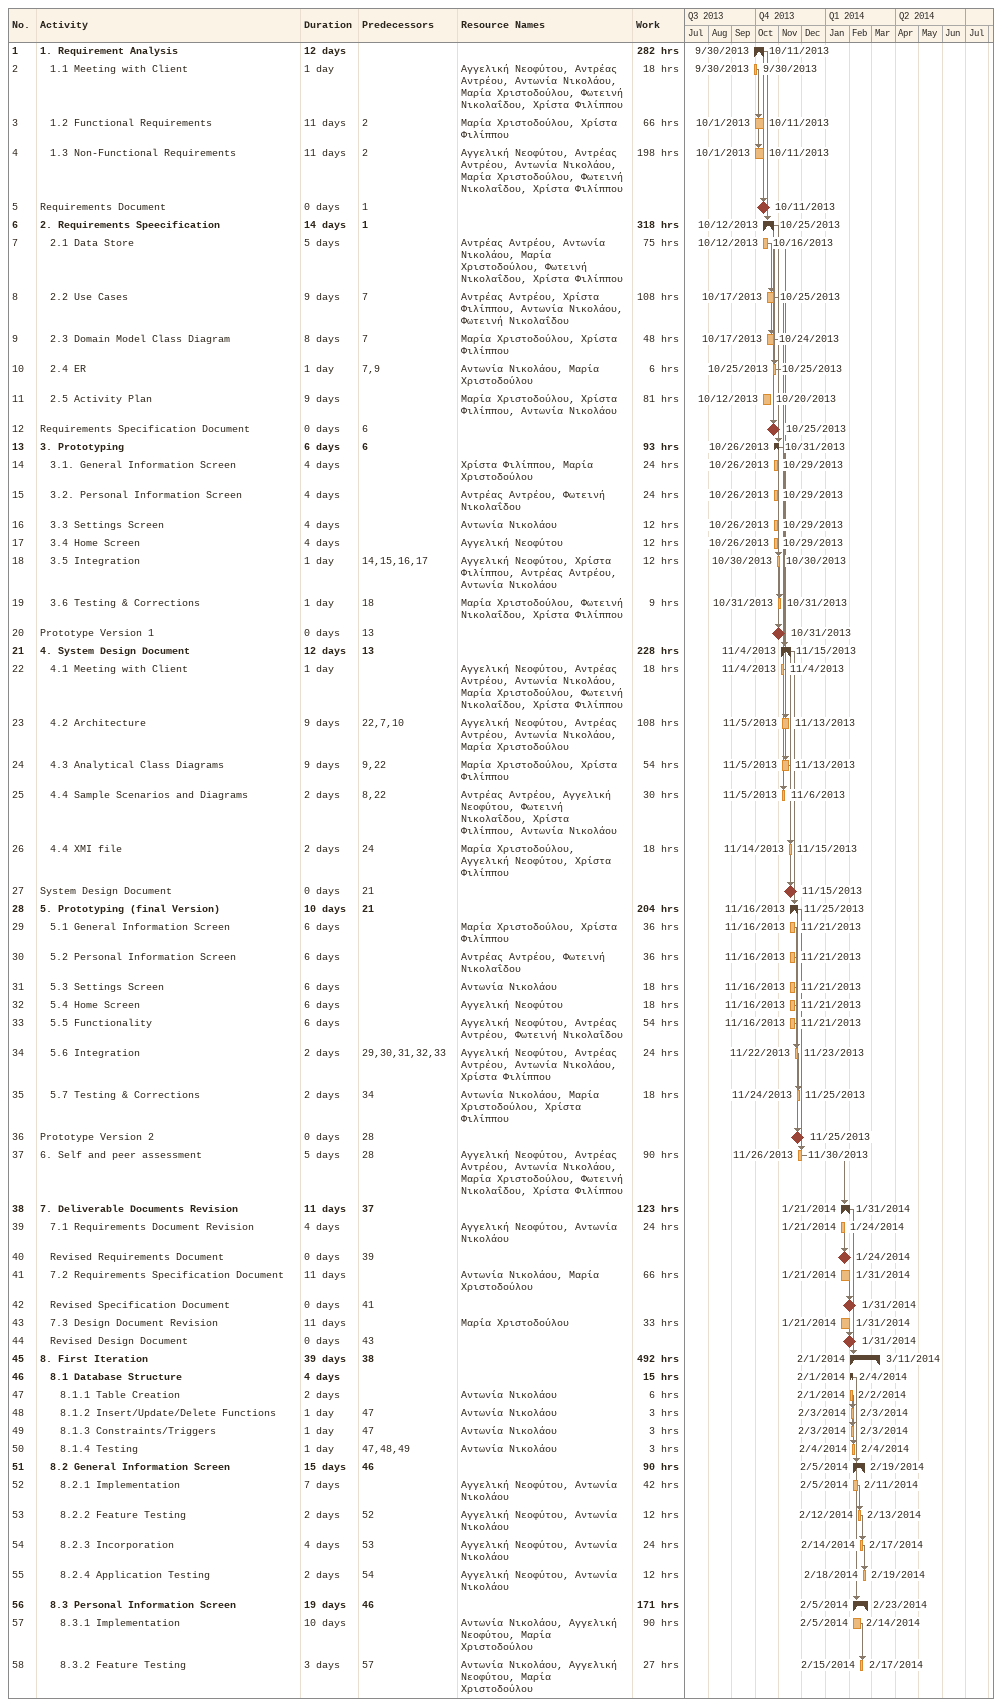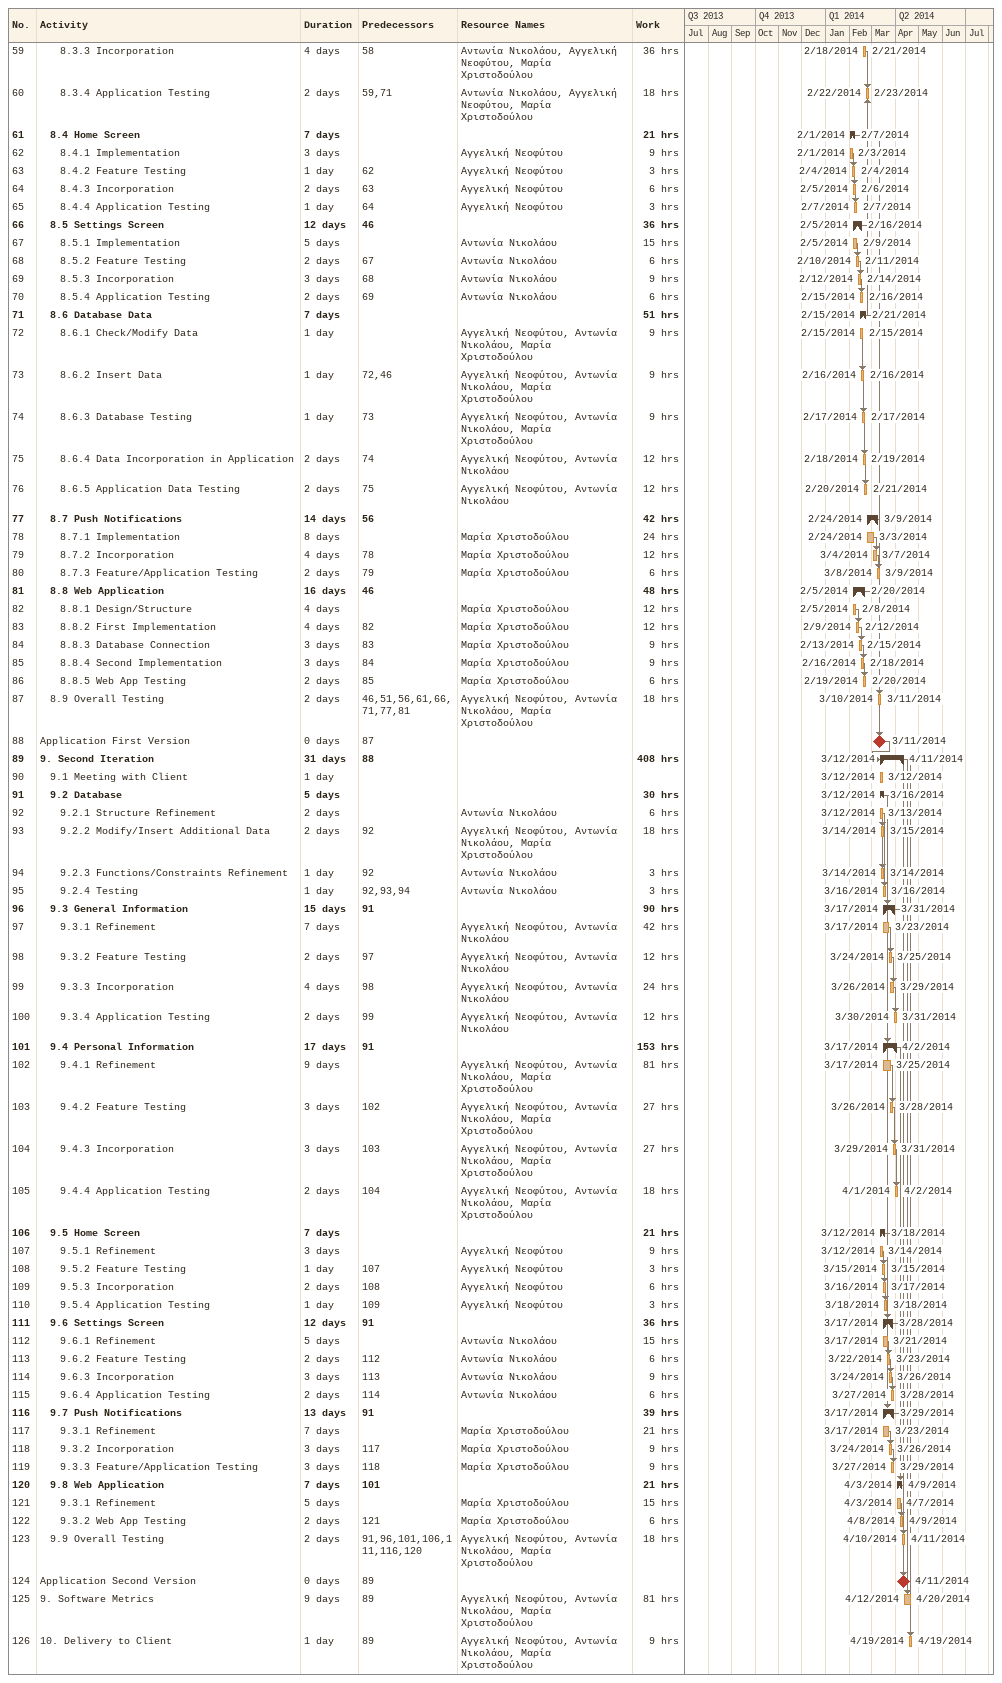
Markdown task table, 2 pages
| ID | Level | Task | Duration | Start | Finish | Predecessors | Resources | Work (h) |
|---|---|---|---|---|---|---|---|---|
| 1 | 1 | **1. Requirement Analysis** | 12d | 2013-09-30 | 2013-10-11 |  |  | 282 |
| 2 | 2 | 1.1 Meeting with Client | 1d | 2013-09-30 | 2013-09-30 |  | Αγγελική Νεοφύτου, Αντρέας Αντρέου, Αντωνία Νικολάου, Μαρία Χριστοδούλου, Φωτεινή Νικολαΐδου, Χρίστα Φιλίππου | 18 |
| 3 | 2 | 1.2 Functional Requirements | 11d | 2013-10-01 | 2013-10-11 | 2 | Μαρία Χριστοδούλου, Χρίστα Φιλίππου | 66 |
| 4 | 2 | 1.3 Non-Functional Requirements | 11d | 2013-10-01 | 2013-10-11 | 2 | Αγγελική Νεοφύτου, Αντρέας Αντρέου, Αντωνία Νικολάου, Μαρία Χριστοδούλου, Φωτεινή Νικολαΐδου, Χρίστα Φιλίππου | 198 |
| 5 | 1 | Requirements Document | 0d | 2013-10-11 | 2013-10-11 | 1 |  |  |
| 6 | 1 | **2. Requirements Speecification** | 14d | 2013-10-12 | 2013-10-25 | 1 |  | 318 |
| 7 | 2 | 2.1 Data Store | 5d | 2013-10-12 | 2013-10-16 |  | Αντρέας Αντρέου, Αντωνία Νικολάου, Μαρία Χριστοδούλου, Φωτεινή Νικολαΐδου, Χρίστα Φιλίππου | 75 |
| 8 | 2 | 2.2 Use Cases | 9d | 2013-10-17 | 2013-10-25 | 7 | Αντρέας Αντρέου, Χρίστα Φιλίππου, Αντωνία Νικολάου, Φωτεινή Νικολαΐδου | 108 |
| 9 | 2 | 2.3 Domain Model Class Diagram | 8d | 2013-10-17 | 2013-10-24 | 7 | Μαρία Χριστοδούλου, Χρίστα Φιλίππου | 48 |
| 10 | 2 | 2.4 ER | 1d | 2013-10-25 | 2013-10-25 | 7, 9 | Αντωνία Νικολάου, Μαρία Χριστοδούλου | 6 |
| 11 | 2 | 2.5 Activity Plan | 9d | 2013-10-12 | 2013-10-20 |  | Μαρία Χριστοδούλου, Χρίστα Φιλίππου, Αντωνία Νικολάου | 81 |
| 12 | 1 | Requirements Specification Document | 0d | 2013-10-25 | 2013-10-25 | 6 |  |  |
| 13 | 1 | **3. Prototyping** | 6d | 2013-10-26 | 2013-10-31 | 6 |  | 93 |
| 14 | 2 | 3.1. General Information Screen | 4d | 2013-10-26 | 2013-10-29 |  | Χρίστα Φιλίππου, Μαρία Χριστοδούλου | 24 |
| 15 | 2 | 3.2. Personal Information Screen | 4d | 2013-10-26 | 2013-10-29 |  | Αντρέας Αντρέου, Φωτεινή Νικολαΐδου | 24 |
| 16 | 2 | 3.3 Settings Screen | 4d | 2013-10-26 | 2013-10-29 |  | Αντωνία Νικολάου | 12 |
| 17 | 2 | 3.4 Home Screen | 4d | 2013-10-26 | 2013-10-29 |  | Αγγελική Νεοφύτου | 12 |
| 18 | 2 | 3.5 Integration | 1d | 2013-10-30 | 2013-10-30 | 14, 15, 16, 17 | Αγγελική Νεοφύτου, Χρίστα Φιλίππου, Αντρέας Αντρέου, Αντωνία Νικολάου | 12 |
| 19 | 2 | 3.6 Testing & Corrections | 1d | 2013-10-31 | 2013-10-31 | 18 | Μαρία Χριστοδούλου, Φωτεινή Νικολαΐδου, Χρίστα Φιλίππου | 9 |
| 20 | 1 | Prototype Version 1 | 0d | 2013-10-31 | 2013-10-31 | 13 |  |  |
| 21 | 1 | **4. System Design Document** | 12d | 2013-11-04 | 2013-11-15 | 13 |  | 228 |
| 22 | 2 | 4.1 Meeting with Client | 1d | 2013-11-04 | 2013-11-04 |  | Αγγελική Νεοφύτου, Αντρέας Αντρέου, Αντωνία Νικολάου, Μαρία Χριστοδούλου, Φωτεινή Νικολαΐδου, Χρίστα Φιλίππου | 18 |
| 23 | 2 | 4.2 Architecture | 9d | 2013-11-05 | 2013-11-13 | 22, 7, 10 | Αγγελική Νεοφύτου, Αντρέας Αντρέου, Αντωνία Νικολάου, Μαρία Χριστοδούλου | 108 |
| 24 | 2 | 4.3 Analytical Class Diagrams | 9d | 2013-11-05 | 2013-11-13 | 9, 22 | Μαρία Χριστοδούλου, Χρίστα Φιλίππου | 54 |
| 25 | 2 | 4.4 Sample Scenarios and Diagrams | 2d | 2013-11-05 | 2013-11-06 | 8, 22 | Αντρέας Αντρέου, Αγγελική Νεοφύτου, Φωτεινή Νικολαΐδου, Χρίστα Φιλίππου, Αντωνία Νικολάου | 30 |
| 26 | 2 | 4.4 XMI file | 2d | 2013-11-14 | 2013-11-15 | 24 | Μαρία Χριστοδούλου, Αγγελική Νεοφύτου, Χρίστα Φιλίππου | 18 |
| 27 | 1 | System Design Document | 0d | 2013-11-15 | 2013-11-15 | 21 |  |  |
| 28 | 1 | **5. Prototyping (final Version)** | 10d | 2013-11-16 | 2013-11-25 | 21 |  | 204 |
| 29 | 2 | 5.1 General Information Screen | 6d | 2013-11-16 | 2013-11-21 |  | Μαρία Χριστοδούλου, Χρίστα Φιλίππου | 36 |
| 30 | 2 | 5.2 Personal Information Screen | 6d | 2013-11-16 | 2013-11-21 |  | Αντρέας Αντρέου, Φωτεινή Νικολαΐδου | 36 |
| 31 | 2 | 5.3 Settings Screen | 6d | 2013-11-16 | 2013-11-21 |  | Αντωνία Νικολάου | 18 |
| 32 | 2 | 5.4 Home Screen | 6d | 2013-11-16 | 2013-11-21 |  | Αγγελική Νεοφύτου | 18 |
| 33 | 2 | 5.5 Functionality | 6d | 2013-11-16 | 2013-11-21 |  | Αγγελική Νεοφύτου, Αντρέας Αντρέου, Φωτεινή Νικολαΐδου | 54 |
| 34 | 2 | 5.6 Integration | 2d | 2013-11-22 | 2013-11-23 | 29, 30, 31, 32, 33 | Αγγελική Νεοφύτου, Αντρέας Αντρέου, Αντωνία Νικολάου, Χρίστα Φιλίππου | 24 |
| 35 | 2 | 5.7 Testing & Corrections | 2d | 2013-11-24 | 2013-11-25 | 34 | Αντωνία Νικολάου, Μαρία Χριστοδούλου, Χρίστα Φιλίππου | 18 |
| 36 | 1 | Prototype Version 2 | 0d | 2013-11-25 | 2013-11-25 | 28 |  |  |
| 37 | 1 | 6. Self and peer assessment | 5d | 2013-11-26 | 2013-11-30 | 28 | Αγγελική Νεοφύτου, Αντρέας Αντρέου, Αντωνία Νικολάου, Μαρία Χριστοδούλου, Φωτεινή Νικολαΐδου, Χρίστα Φιλίππου | 90 |
| 38 | 1 | **7. Deliverable Documents Revision** | 11d | 2014-01-21 | 2014-01-31 | 37 |  | 123 |
| 39 | 2 | 7.1 Requirements Document Revision | 4d | 2014-01-21 | 2014-01-24 |  | Αγγελική Νεοφύτου, Αντωνία Νικολάου | 24 |
| 40 | 2 | Revised Requirements Document | 0d | 2014-01-24 | 2014-01-24 | 39 |  |  |
| 41 | 2 | 7.2 Requirements Specification Document | 11d | 2014-01-21 | 2014-01-31 |  | Αντωνία Νικολάου, Μαρία Χριστοδούλου | 66 |
| 42 | 2 | Revised Specification Document | 0d | 2014-01-31 | 2014-01-31 | 41 |  |  |
| 43 | 2 | 7.3 Design Document Revision | 11d | 2014-01-21 | 2014-01-31 |  | Μαρία Χριστοδούλου | 33 |
| 44 | 2 | Revised Design Document | 0d | 2014-01-31 | 2014-01-31 | 43 |  |  |
| 45 | 1 | **8. First Iteration** | 39d | 2014-02-01 | 2014-03-11 | 38 |  | 492 |
| 46 | 2 | **8.1 Database Structure** | 4d | 2014-02-01 | 2014-02-04 |  |  | 15 |
| 47 | 3 | 8.1.1 Table Creation | 2d | 2014-02-01 | 2014-02-02 |  | Αντωνία Νικολάου | 6 |
| 48 | 3 | 8.1.2 Insert/Update/Delete Functions | 1d | 2014-02-03 | 2014-02-03 | 47 | Αντωνία Νικολάου | 3 |
| 49 | 3 | 8.1.3 Constraints/Triggers | 1d | 2014-02-03 | 2014-02-03 | 47 | Αντωνία Νικολάου | 3 |
| 50 | 3 | 8.1.4 Testing | 1d | 2014-02-04 | 2014-02-04 | 47, 48, 49 | Αντωνία Νικολάου | 3 |
| 51 | 2 | **8.2 General Information Screen** | 15d | 2014-02-05 | 2014-02-19 | 46 |  | 90 |
| 52 | 3 | 8.2.1 Implementation | 7d | 2014-02-05 | 2014-02-11 |  | Αγγελική Νεοφύτου, Αντωνία Νικολάου | 42 |
| 53 | 3 | 8.2.2 Feature Testing | 2d | 2014-02-12 | 2014-02-13 | 52 | Αγγελική Νεοφύτου, Αντωνία Νικολάου | 12 |
| 54 | 3 | 8.2.3 Incorporation | 4d | 2014-02-14 | 2014-02-17 | 53 | Αγγελική Νεοφύτου, Αντωνία Νικολάου | 24 |
| 55 | 3 | 8.2.4 Application Testing | 2d | 2014-02-18 | 2014-02-19 | 54 | Αγγελική Νεοφύτου, Αντωνία Νικολάου | 12 |
| 56 | 2 | **8.3 Personal Information Screen** | 19d | 2014-02-05 | 2014-02-23 | 46 |  | 171 |
| 57 | 3 | 8.3.1 Implementation | 10d | 2014-02-05 | 2014-02-14 |  | Αντωνία Νικολάου, Αγγελική Νεοφύτου, Μαρία Χριστοδούλου | 90 |
| 58 | 3 | 8.3.2 Feature Testing | 3d | 2014-02-15 | 2014-02-17 | 57 | Αντωνία Νικολάου, Αγγελική Νεοφύτου, Μαρία Χριστοδούλου | 27 |
| 59 | 3 | 8.3.3 Incorporation | 4d | 2014-02-18 | 2014-02-21 | 58 | Αντωνία Νικολάου, Αγγελική Νεοφύτου, Μαρία Χριστοδούλου | 36 |
| 60 | 3 | 8.3.4 Application Testing | 2d | 2014-02-22 | 2014-02-23 | 59, 71 | Αντωνία Νικολάου, Αγγελική Νεοφύτου, Μαρία Χριστοδούλου | 18 |
| 61 | 2 | **8.4 Home Screen** | 7d | 2014-02-01 | 2014-02-07 |  |  | 21 |
| 62 | 3 | 8.4.1 Implementation | 3d | 2014-02-01 | 2014-02-03 |  | Αγγελική Νεοφύτου | 9 |
| 63 | 3 | 8.4.2 Feature Testing | 1d | 2014-02-04 | 2014-02-04 | 62 | Αγγελική Νεοφύτου | 3 |
| 64 | 3 | 8.4.3 Incorporation | 2d | 2014-02-05 | 2014-02-06 | 63 | Αγγελική Νεοφύτου | 6 |
| 65 | 3 | 8.4.4 Application Testing | 1d | 2014-02-07 | 2014-02-07 | 64 | Αγγελική Νεοφύτου | 3 |
| 66 | 2 | **8.5 Settings Screen** | 12d | 2014-02-05 | 2014-02-16 | 46 |  | 36 |
| 67 | 3 | 8.5.1 Implementation | 5d | 2014-02-05 | 2014-02-09 |  | Αντωνία Νικολάου | 15 |
| 68 | 3 | 8.5.2 Feature Testing | 2d | 2014-02-10 | 2014-02-11 | 67 | Αντωνία Νικολάου | 6 |
| 69 | 3 | 8.5.3 Incorporation | 3d | 2014-02-12 | 2014-02-14 | 68 | Αντωνία Νικολάου | 9 |
| 70 | 3 | 8.5.4 Application Testing | 2d | 2014-02-15 | 2014-02-16 | 69 | Αντωνία Νικολάου | 6 |
| 71 | 2 | **8.6 Database Data** | 7d | 2014-02-15 | 2014-02-21 |  |  | 51 |
| 72 | 3 | 8.6.1 Check/Modify Data | 1d | 2014-02-15 | 2014-02-15 |  | Αγγελική Νεοφύτου, Αντωνία Νικολάου, Μαρία Χριστοδούλου | 9 |
| 73 | 3 | 8.6.2 Insert Data | 1d | 2014-02-16 | 2014-02-16 | 72, 46 | Αγγελική Νεοφύτου, Αντωνία Νικολάου, Μαρία Χριστοδούλου | 9 |
| 74 | 3 | 8.6.3 Database Testing | 1d | 2014-02-17 | 2014-02-17 | 73 | Αγγελική Νεοφύτου, Αντωνία Νικολάου, Μαρία Χριστοδούλου | 9 |
| 75 | 3 | 8.6.4 Data Incorporation in Application | 2d | 2014-02-18 | 2014-02-19 | 74 | Αγγελική Νεοφύτου, Αντωνία Νικολάου | 12 |
| 76 | 3 | 8.6.5 Application Data Testing | 2d | 2014-02-20 | 2014-02-21 | 75 | Αγγελική Νεοφύτου, Αντωνία Νικολάου | 12 |
| 77 | 2 | **8.7 Push Notifications** | 14d | 2014-02-24 | 2014-03-09 | 56 |  | 42 |
| 78 | 3 | 8.7.1 Implementation | 8d | 2014-02-24 | 2014-03-03 |  | Μαρία Χριστοδούλου | 24 |
| 79 | 3 | 8.7.2 Incorporation | 4d | 2014-03-04 | 2014-03-07 | 78 | Μαρία Χριστοδούλου | 12 |
| 80 | 3 | 8.7.3 Feature/Application Testing | 2d | 2014-03-08 | 2014-03-09 | 79 | Μαρία Χριστοδούλου | 6 |
| 81 | 2 | **8.8 Web Application** | 16d | 2014-02-05 | 2014-02-20 | 46 |  | 48 |
| 82 | 3 | 8.8.1 Design/Structure | 4d | 2014-02-05 | 2014-02-08 |  | Μαρία Χριστοδούλου | 12 |
| 83 | 3 | 8.8.2 First Implementation | 4d | 2014-02-09 | 2014-02-12 | 82 | Μαρία Χριστοδούλου | 12 |
| 84 | 3 | 8.8.3 Database Connection | 3d | 2014-02-13 | 2014-02-15 | 83 | Μαρία Χριστοδούλου | 9 |
| 85 | 3 | 8.8.4 Second Implementation | 3d | 2014-02-16 | 2014-02-18 | 84 | Μαρία Χριστοδούλου | 9 |
| 86 | 3 | 8.8.5 Web App Testing | 2d | 2014-02-19 | 2014-02-20 | 85 | Μαρία Χριστοδούλου | 6 |
| 87 | 2 | 8.9 Overall Testing | 2d | 2014-03-10 | 2014-03-11 | 46, 51, 56, 61, 66, 71, 77, 81 | Αγγελική Νεοφύτου, Αντωνία Νικολάου, Μαρία Χριστοδούλου | 18 |
| 88 | 1 | Application First Version | 0d | 2014-03-11 | 2014-03-11 | 87 |  |  |
| 89 | 1 | **9. Second Iteration** | 31d | 2014-03-12 | 2014-04-11 | 88 |  | 408 |
| 90 | 2 | 9.1 Meeting with Client | 1d | 2014-03-12 | 2014-03-12 |  |  |  |
| 91 | 2 | **9.2 Database** | 5d | 2014-03-12 | 2014-03-16 |  |  | 30 |
| 92 | 3 | 9.2.1 Structure Refinement | 2d | 2014-03-12 | 2014-03-13 |  | Αντωνία Νικολάου | 6 |
| 93 | 3 | 9.2.2 Modify/Insert Additional Data | 2d | 2014-03-14 | 2014-03-15 | 92 | Αγγελική Νεοφύτου, Αντωνία Νικολάου, Μαρία Χριστοδούλου | 18 |
| 94 | 3 | 9.2.3 Functions/Constraints Refinement | 1d | 2014-03-14 | 2014-03-14 | 92 | Αντωνία Νικολάου | 3 |
| 95 | 3 | 9.2.4 Testing | 1d | 2014-03-16 | 2014-03-16 | 92, 93, 94 | Αντωνία Νικολάου | 3 |
| 96 | 2 | **9.3 General Information** | 15d | 2014-03-17 | 2014-03-31 | 91 |  | 90 |
| 97 | 3 | 9.3.1 Refinement | 7d | 2014-03-17 | 2014-03-23 |  | Αγγελική Νεοφύτου, Αντωνία Νικολάου | 42 |
| 98 | 3 | 9.3.2 Feature Testing | 2d | 2014-03-24 | 2014-03-25 | 97 | Αγγελική Νεοφύτου, Αντωνία Νικολάου | 12 |
| 99 | 3 | 9.3.3 Incorporation | 4d | 2014-03-26 | 2014-03-29 | 98 | Αγγελική Νεοφύτου, Αντωνία Νικολάου | 24 |
| 100 | 3 | 9.3.4 Application Testing | 2d | 2014-03-30 | 2014-03-31 | 99 | Αγγελική Νεοφύτου, Αντωνία Νικολάου | 12 |
| 101 | 2 | **9.4 Personal Information** | 17d | 2014-03-17 | 2014-04-02 | 91 |  | 153 |
| 102 | 3 | 9.4.1 Refinement | 9d | 2014-03-17 | 2014-03-25 |  | Αγγελική Νεοφύτου, Αντωνία Νικολάου, Μαρία Χριστοδούλου | 81 |
| 103 | 3 | 9.4.2 Feature Testing | 3d | 2014-03-26 | 2014-03-28 | 102 | Αγγελική Νεοφύτου, Αντωνία Νικολάου, Μαρία Χριστοδούλου | 27 |
| 104 | 3 | 9.4.3 Incorporation | 3d | 2014-03-29 | 2014-03-31 | 103 | Αγγελική Νεοφύτου, Αντωνία Νικολάου, Μαρία Χριστοδούλου | 27 |
| 105 | 3 | 9.4.4 Application Testing | 2d | 2014-04-01 | 2014-04-02 | 104 | Αγγελική Νεοφύτου, Αντωνία Νικολάου, Μαρία Χριστοδούλου | 18 |
| 106 | 2 | **9.5 Home Screen** | 7d | 2014-03-12 | 2014-03-18 |  |  | 21 |
| 107 | 3 | 9.5.1 Refinement | 3d | 2014-03-12 | 2014-03-14 |  | Αγγελική Νεοφύτου | 9 |
| 108 | 3 | 9.5.2 Feature Testing | 1d | 2014-03-15 | 2014-03-15 | 107 | Αγγελική Νεοφύτου | 3 |
| 109 | 3 | 9.5.3 Incorporation | 2d | 2014-03-16 | 2014-03-17 | 108 | Αγγελική Νεοφύτου | 6 |
| 110 | 3 | 9.5.4 Application Testing | 1d | 2014-03-18 | 2014-03-18 | 109 | Αγγελική Νεοφύτου | 3 |
| 111 | 2 | **9.6 Settings Screen** | 12d | 2014-03-17 | 2014-03-28 | 91 |  | 36 |
| 112 | 3 | 9.6.1 Refinement | 5d | 2014-03-17 | 2014-03-21 |  | Αντωνία Νικολάου | 15 |
| 113 | 3 | 9.6.2 Feature Testing | 2d | 2014-03-22 | 2014-03-23 | 112 | Αντωνία Νικολάου | 6 |
| 114 | 3 | 9.6.3 Incorporation | 3d | 2014-03-24 | 2014-03-26 | 113 | Αντωνία Νικολάου | 9 |
| 115 | 3 | 9.6.4 Application Testing | 2d | 2014-03-27 | 2014-03-28 | 114 | Αντωνία Νικολάου | 6 |
| 116 | 2 | **9.7 Push Notifications** | 13d | 2014-03-17 | 2014-03-29 | 91 |  | 39 |
| 117 | 3 | 9.3.1 Refinement | 7d | 2014-03-17 | 2014-03-23 |  | Μαρία Χριστοδούλου | 21 |
| 118 | 3 | 9.3.2 Incorporation | 3d | 2014-03-24 | 2014-03-26 | 117 | Μαρία Χριστοδούλου | 9 |
| 119 | 3 | 9.3.3 Feature/Application Testing | 3d | 2014-03-27 | 2014-03-29 | 118 | Μαρία Χριστοδούλου | 9 |
| 120 | 2 | **9.8 Web Application** | 7d | 2014-04-03 | 2014-04-09 | 101 |  | 21 |
| 121 | 3 | 9.3.1 Refinement | 5d | 2014-04-03 | 2014-04-07 |  | Μαρία Χριστοδούλου | 15 |
| 122 | 3 | 9.3.2 Web App Testing | 2d | 2014-04-08 | 2014-04-09 | 121 | Μαρία Χριστοδούλου | 6 |
| 123 | 2 | 9.9 Overall Testing | 2d | 2014-04-10 | 2014-04-11 | 91, 96, 101, 106, 111, 116, 120 | Αγγελική Νεοφύτου, Αντωνία Νικολάου, Μαρία Χριστοδούλου | 18 |
| 124 | 1 | Application Second Version | 0d | 2014-04-11 | 2014-04-11 | 89 |  |  |
| 125 | 1 | 9. Software Metrics | 9d | 2014-04-12 | 2014-04-20 | 89 | Αγγελική Νεοφύτου, Αντωνία Νικολάου, Μαρία Χριστοδούλου | 81 |
| 126 | 1 | 10. Delivery to Client | 1d | 2014-04-19 | 2014-04-19 | 89 | Αγγελική Νεοφύτου, Αντωνία Νικολάου, Μαρία Χριστοδούλου | 9 |
